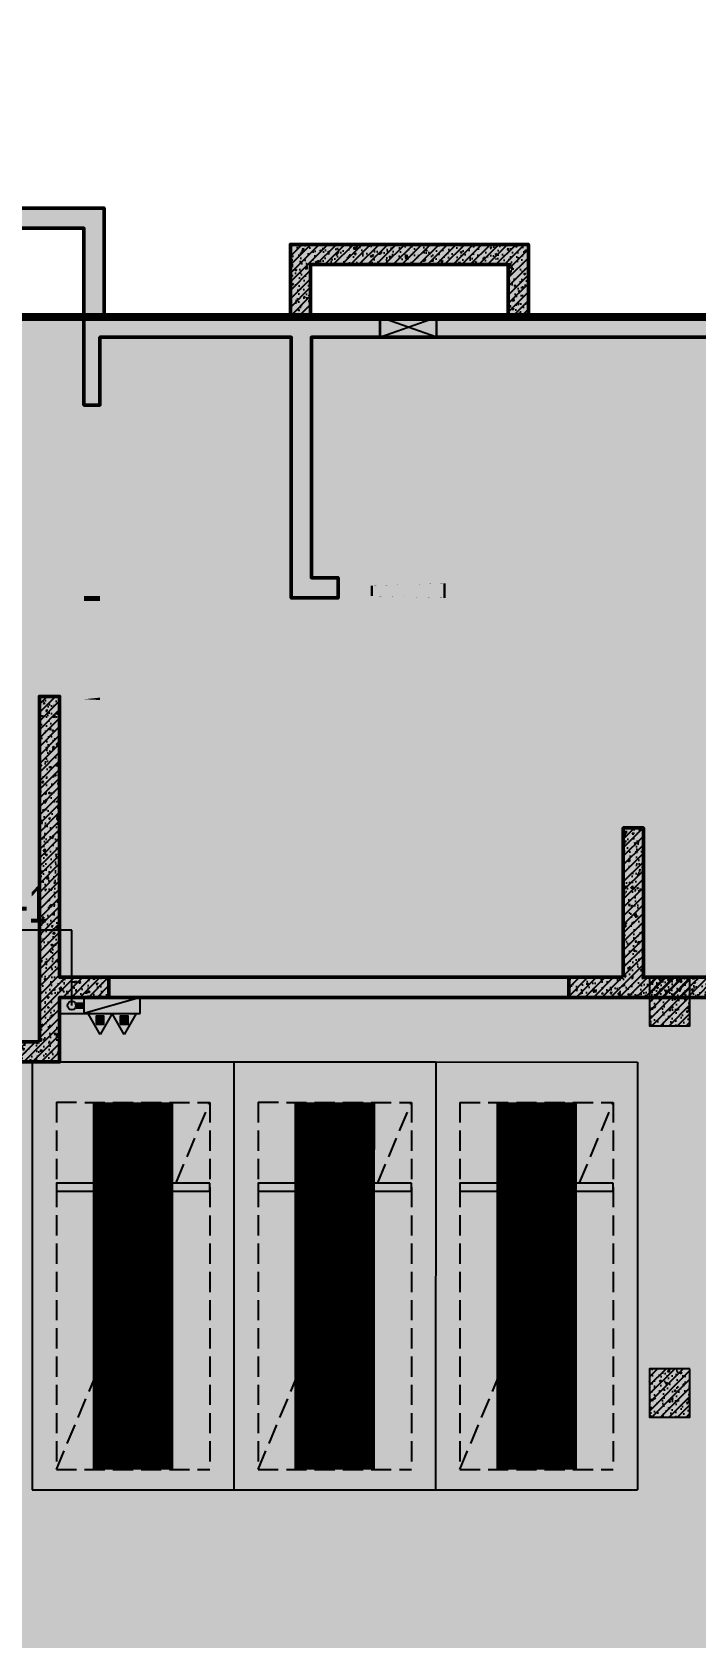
# Model space of a CAD drawing. Extents: x -1338203 to 1886333, y -530034 to 1031844.
# Drawn here: x 701105 to 709331, y -348782 to -328886 of the extents above; entities that cross this region are included whole.
import ezdxf

# ---------------------------------------------------------------- set-up
doc = ezdxf.new("R2010")
doc.units = 0
doc.header["$LTSCALE"] = 1000
doc.header["$MEASUREMENT"] = 0
doc.linetypes.add('A-001-平面B2$0$__DASH', pattern=[0.35, 0.25, -0.1])
for name, color, linetype in [('M13预留预埋-B2$0$0M-A-JGLD', 3, 'Continuous'), ('M13预留预埋-B2$0$0M-A-LD', 4, 'Continuous'), ('p-a-regular', 5, 'Continuous'), ('S-13-柱墙B2_B1$0$0S-CW-HATCH', 251, 'Continuous'), ('S-13-柱墙B2_B1$0$0S-CW-HATCH-UP', 251, 'Continuous'), ('S-13-柱墙B2_B1$0$0S-S-HOLE', 55, 'Continuous'), ('S001地下二墙柱$0$S001地下二墙柱$0$0S-CC-LINE', 52, 'Continuous'), ('S001地下二墙柱$0$S001地下二墙柱$0$0S-CW-HATCH', 251, 'Continuous'), ('S001地下二墙柱$0$S001地下二墙柱$0$0S-CW-HATCH-UP', 251, 'Continuous'), ('负二层消火栓$0$负二层消火栓$0$0P-ACC-FH', 7, 'Continuous'), ('负二层消火栓$0$负二层消火栓$0$0P-DIM-FH', 3, 'Continuous'), ('负二层消火栓$0$负二层消火栓$0$0P-PIPE-FH', 1, 'Continuous'), ('负二层消火栓$0$负二层消火栓$0$0P-VPIPE-FH', 1, 'Continuous'), ('负二层消火栓$0$负二层消火栓$1$0P-EQUIP-FH', 7, 'Continuous')]:
    doc.layers.add(name, color=color, linetype=linetype)
doc.layers.add('p-a-regular-narrow', color=7, linetype='Continuous', true_color=0x9600ff)
doc.layers.add('p-h-walkable', color=7, linetype='Continuous', lineweight=70, true_color=0xf0f0f0)
doc.layers.add('S-13-柱墙B2_B1$0$0S-CW-LINE', color=7, linetype='Continuous', lineweight=50)
doc.styles.add('负二层消火栓$0$负二层消火栓$0$AAD-S', font='aad-s.shx', dxfattribs={"width": 0.7, "bigfont": 'aad-hztxt.shx'})
pattern_1 = [(45, (668506.6057763244, -330656.8171705844), (-53.03300858899106, 53.03300858899107), []), (49.99999999999999, (668506.6057763244, -330656.8171705844), (215.178054780226, -18.82564049477853), [22.5, -247.5]), (355, (668506.6057763244, -330656.8171705844), (-41.6254000839, 225.6576401100035), [18, -198]), (100.4514, (668524.5372803244, -330658.3859725844), (173.5528145142065, 206.8318626182861), [19.122057, -210.3426336]), (46.18420000000002, (668506.6057763244, -330596.8171705844), (320.1723145876933, -49.65570429870542), [33.74999999999996, -371.2499999999997]), (96.6356, (668533.2867998243, -330600.9551626844), (280.398811664611, 292.2353612701325), [28.6830864, -315.5139]), (351.1842, (668506.6057763244, -330596.8171705844), (280.3985835400882, 292.2355802775974), [27, -297]), (21, (668536.6057763244, -330611.8171705844), (179.0721156355385, -120.7856671996016), [22.5, -247.5]), (326.0000000000001, (668536.6057763244, -330611.8171705844), (72.99459957647451, 217.5450135140559), [18, -198]), (71.4514, (668551.5284462245, -330621.8826523844), (252.066788574447, 96.75914901298572), [19.122057, -210.3426336]), (37.50000000000001, (668506.6057763244, -330656.8171705844), (3.647956595187201, 99.86815614939344), [0, -195.6, 0, -201, 0, -198.75]), (7.499999999999999, (668506.6057763244, -330656.8171705844), (78.92086123264458, 118.3235135647081), [0, -114.6, 0, -191.1, 0, -75.75]), (327.5, (668439.7057763245, -330656.8171705844), (160.1467308517227, -6.766461520313927), [0, -75, 0, -234, 0, -310.5]), (317.5, (668409.7057763245, -330656.8171705844), (174.9558508027159, 30.03149469969532), [0, -97.5, 0, -155.4, 0, -220.5])]
pattern_2 = [(45, (668506.6057763244, -330656.8171705844), (-53.03300858899106, 53.03300858899107), []), (49.99999999999999, (668506.6057763244, -330656.8171705844), (215.178054780226, -18.82564049477853), [22.5, -247.5]), (355, (668506.6057763244, -330656.8171705844), (-41.6254000839, 225.6576401100035), [18, -198]), (100.4514, (668524.5372803244, -330658.3859725844), (173.5528145142065, 206.8318626182861), [19.122057, -210.3426336]), (46.18420000000002, (668506.6057763244, -330596.8171705844), (320.1723145876933, -49.65570429870542), [33.74999999999997, -371.2499999999998]), (96.6356, (668533.2867998243, -330600.9551626844), (280.398811664611, 292.2353612701325), [28.6830864, -315.5139]), (351.1842, (668506.6057763244, -330596.8171705844), (280.3985835400882, 292.2355802775974), [27, -297]), (21, (668536.6057763244, -330611.8171705844), (179.0721156355385, -120.7856671996016), [22.5, -247.5]), (326.0000000000001, (668536.6057763244, -330611.8171705844), (72.99459957647451, 217.5450135140559), [18, -198]), (71.4514, (668551.5284462245, -330621.8826523844), (252.066788574447, 96.75914901298572), [19.122057, -210.3426336]), (37.50000000000001, (668506.6057763244, -330656.8171705844), (3.647956595187201, 99.86815614939344), [0, -195.6, 0, -201, 0, -198.75]), (7.499999999999999, (668506.6057763244, -330656.8171705844), (78.92086123264458, 118.3235135647081), [0, -114.6, 0, -191.1, 0, -75.75]), (327.5, (668439.7057763245, -330656.8171705844), (160.1467308517227, -6.766461520313927), [0, -75, 0, -234, 0, -310.5]), (317.5, (668409.7057763245, -330656.8171705844), (174.9558508027159, 30.03149469969532), [0, -97.5, 0, -155.4, 0, -220.5])]

# ---------------------------------------------------------------- blocks, each defined once
blk = doc.blocks.new('M13预留预埋-B2')
at = {"layer": 'M13预留预埋-B2$0$0M-A-JGLD'}
blk.add_lwpolyline([(36909.74854121846, -1760.000312419725, 0, 0, 0), (37609.74854122172, -1759.999689443503, 30, 30, 0), (37609.7482676279, -2009.999999066931, 0, 0, 0), (36909.74826741091, -2010.000000931672, 30, 30, 0), (36909.74826741091, -1759.99916451436, 30, 30, 0)], format="xyseb", dxfattribs=at)
at = {"layer": 'M13预留预埋-B2$0$0M-A-LD', "elevation": 2850000}
blk.add_lwpolyline([(37709.74826716818, -5240.000000146567, 0, 0, 0), (36809.74826716702, -5240.000000148197, 30, 30, 0), (36809.74826716667, -5060.000000148197, 0, 0, 0), (37709.74826709216, -5060.000000146567, 30, 30, 0), (37709.74826716818, -5240.000000146567, 30, 30, 0)], format="xyseb", dxfattribs=at)
at = {"layer": 'M13预留预埋-B2$0$0M-A-LD'}
for points in [[(33440.00000038289, -6490.000000144471, 0, 0, 0), (33440.00000038452, -5240.000000143424, 30, 30, 0), (33240.00000038452, -5240.000000143016, 0, 0, 0), (33240.00000038289, -6490.00000006851, 30, 30, 0), (33440.00000038289, -6490.000000144471, 30, 30, 0)], [(30909.99999798497, -7310.000000001164, 0, 0, 0), (32689.99999798613, -7309.999999999534, 30, 30, 0), (32689.99999798648, -7509.999999999534, 0, 0, 0), (30909.99999806099, -7510.000000001164, 30, 30, 0), (30909.99999798497, -7310.000000001164, 30, 30, 0)]]:
    blk.add_lwpolyline(points, format="xyseb", dxfattribs=at)
blk = doc.blocks.new('M001-预留预埋B2')
blk.add_blockref('M13预留预埋-B2', (-97858.76142314763, -167045.8904436589))
blk = doc.blocks.new('负二层消火栓$0$负二层消火栓$1$$TwtSys$00000546')
h = blk.add_hatch()
h.set_pattern_fill('ANSI31', color=256, scale=200, style=0)
h.set_pattern_definition([(45, (-38543.80223862439, -6670.830405693208), (-17.67766952966369, 17.67766952966369), [])])
h.paths.add_polyline_path([(-64.92232553117356, 173.7449990885525), (64.922325531159, 173.7449990885525), (64.922325531159, 43.90034802621994), (-64.92232553117356, 43.90034802621994)])
for points in [[(0, 343.6163707387423), (-198.3870041439732, 0), (198.3870041439732, 0)], [(-64.92232553117356, 173.7449990885525), (64.922325531159, 173.7449990885525), (64.922325531159, 43.90034802621994), (-64.92232553117356, 43.90034802621994)]]:
    blk.add_lwpolyline(points, close=True)
blk = doc.blocks.new('负二层消火栓$0$负二层消火栓$0$$TwtSys$00000434')
for p, q in [((-0.5, 0.5), (-0.5, -0.5)), ((-0.5, -0.5), (0.5, 0.5)), ((0.5, 0.5), (-0.5, 0.5)), ((0.5, -0.5), (0.5, 0.5)), ((-0.5, -0.5), (0.5, -0.5))]:
    blk.add_line(p, q)
blk.add_solid([(0.5, -0.5), (0.5, 0.5), (-0.5, -0.5)])
blk = doc.blocks.new('负二层消火栓')
at = {"layer": '负二层消火栓$0$负二层消火栓$0$0P-ACC-FH'}
blk.add_lwpolyline([(-63919.19881691004, -177435.8925326025), (-63919.19881691004, -177235.8925326025), (-64918.76737949427, -177235.8925326025), (-64918.76737949427, -177435.8925326025)], close=True, dxfattribs=at)
at = {"layer": '负二层消火栓$0$负二层消火栓$0$0P-DIM-FH'}
for p, q in [((-64769.19801697519, -176400.5752583204), (-66731.01149703667, -176400.5752583204)), ((-64769.19801697519, -177335.8914886669), (-64769.19801697519, -176400.5752583204))]:
    blk.add_line(p, q, dxfattribs=at)
at = {"layer": '负二层消火栓$0$负二层消火栓$0$0P-PIPE-FH', "linetype": 'Continuous', "const_width": 82.5}
blk.add_lwpolyline([(-64716.69801697519, -177335.891488667), (-64619.1988169098, -177335.8914886671)], dxfattribs=at)
at = {"layer": '负二层消火栓$0$负二层消火栓$0$0P-VPIPE-FH', "linetype": 'Continuous'}
blk.add_circle((-64769.19801697519, -177335.8914886669), 52.5, dxfattribs=at)
at = {"layer": '负二层消火栓$0$负二层消火栓$0$0P-ACC-FH', "xscale": -700, "yscale": -200, "zscale": 700}
blk.add_blockref('负二层消火栓$0$负二层消火栓$0$$TwtSys$00000434', (-64269.19881691004, -177335.8925326025), dxfattribs=at)
at = {"layer": '负二层消火栓$0$负二层消火栓$1$0P-EQUIP-FH', "xscale": -0.75, "yscale": 0.75, "zscale": 0.75, "rotation": 180}
for p in [(-64417.98913968087, -177435.8914538331, 799.9981982380976), (-64120.40863346483, -177435.8914538331, 799.9981982380976)]:
    blk.add_blockref('负二层消火栓$0$负二层消火栓$1$$TwtSys$00000546', p, dxfattribs=at)
at = {"layer": '负二层消火栓$0$负二层消火栓$0$0P-DIM-FH', "color": 7, "style": '负二层消火栓$0$负二层消火栓$0$AAD-S', "width": 0.7}
blk.add_text('9-XHL-1', height=450, dxfattribs=at).set_placement((-66641.01149703667, -176310.5752583204))

msp = doc.modelspace()

# ---------------------------------------------------------------- hatches: boundary and pattern name
at = {"layer": 'p-h-walkable', "ltscale": 0.002}
h = msp.add_hatch(color=256, dxfattribs=at)
h.dxf.hatch_style = 1
h.paths.add_polyline_path([(728556.4094088443, -320761.2911765109), (728556.3547588947, -348211.5017243018), (746356.3484443948, -348211.5017242723), (750916.3484443898, -338175.0097184044), (842896.3491870692, -338175.0097184044), (843211.3492125742, -349155.0095694998), (839116.3492611168, -349155.0095695712), (839116.3492611168, -377051.4870058745), (864906.3547584309, -377051.4870058745), (864906.3547584309, -390806.5711709709), (875856.3484613771, -395571.4871842109), (875856.348461363, -404751.4874804067), (834560.3103806074, -404751.4874803963), (839142.6757868899, -442064.2876435285), (869465.2134576387, -438340.3927054469), (871163.1928136485, -452166.5193397896), (873704.0511599232, -451854.4778597266), (877328.6078072718, -464960.3959546241), (761875.9874196091, -479139.0716770189), (761132.9487910755, -468418.2650628918), (764950.6384080613, -465209.0494699521), (763252.8257613134, -451384.280298188), (799242.4407485438, -446964.4145689445), (793807.3212043041, -404751.4870716078), (750756.3491663808, -404751.4872862076), (751556.349166161, -388854.9743852809), (648066.6070076446, -388604.4137855553), (648066.5844366426, -380374.4093295055), (641016.6027933541, -380374.4093186745), (641512.3361103976, -365348.1631979565), (660006.5996086108, -364574.4137855692), (660306.599609829, -340846.8171705838), (656406.6057762853, -340846.8171707173), (656406.6057762853, -336396.8171708743), (656656.3547443041, -340532.365631887), (656406.3547442622, -332417.3777717449), (712156.3557747989, -332417.3777717449), (712080.9374175866, -320761.2911765098)])
at = {"layer": 'S-13-柱墙B2_B1$0$0S-CW-HATCH'}
h = msp.add_hatch(color=256, dxfattribs=at)
h.dxf.hatch_style = 1
h.paths.add_polyline_path([(656656.6057766951, -339996.866652143), (656406.6057766689, -339996.866652143), (656406.6057762853, -340846.8171705838), (660806.6057762853, -340846.8171705838), (660806.6057762853, -340596.8171705838), (660131.6057762853, -340596.8171705838), (660131.6057762853, -338746.8171705838), (659881.6057762853, -338746.8171705838), (659881.6057762853, -340596.8171705838), (656656.6057763281, -340596.8171705838)])
h.paths.add_polyline_path([(706116.3540439528, -332416.8171705838), (706116.3540439528, -332666.8171705838), (711906.6057762853, -332666.8171705838), (711906.6057762853, -335646.8171705838), (711556.6057762853, -335646.8171705838), (711556.6057762853, -335896.8171705838), (711906.6057762853, -335896.8171705838), (711906.6057762853, -340846.8171705838), (712156.6057762853, -340846.8171705838), (712156.6057762853, -332416.8171705838)])
h.paths.add_polyline_path([(696566.6057762848, -332556.8171936508), (696366.6057762847, -332556.8171936508), (696366.6057762853, -333156.8171705838), (697346.6057762853, -333156.8171705838), (697346.6057762853, -332956.8171705838), (696566.6057762853, -332956.8171705838)], flags=17)
h.paths.add_polyline_path([(696366.6057762839, -331756.8171477571), (696566.605776284, -331756.8171477571), (696566.6057762834, -331246.8171708637), (697146.6057763891, -331246.8171705992), (697146.6057764196, -330746.8171703192), (697346.6057863329, -330746.8171703192), (697346.6057863329, -330496.8171710657), (697146.6057763905, -330496.8171710657), (697146.6057765111, -329246.8171704532), (699966.6057764059, -329246.8171708508), (699966.6057762858, -334096.8171707169), (700166.6057762858, -334096.8171707169), (700166.6057762858, -331316.8171707169), (701746.6057762853, -331316.8171705838), (701746.6057762853, -333506.8171705838), (701946.6057762853, -333506.8171705838), (701946.6057762853, -332666.8171705838), (704316.6057762853, -332666.8171705838), (704316.6057762853, -335896.8171705838), (704896.605787687, -335896.817170065), (704896.605787687, -335646.817170065), (704566.6057762853, -335646.8171705838), (704566.6057762853, -332666.8171705838), (705416.3540437358, -332666.8171705838), (705416.3540437358, -332416.8171705838), (701996.6057762853, -332416.8171705838), (701996.6057762853, -331066.8171705838), (700216.6057762858, -331066.817170718), (700216.6057764059, -328996.8171708519), (696896.6057765111, -328996.8171704532), (696896.6057763891, -330996.8171705992), (694516.6057762834, -330996.8171708637), (694516.6057762853, -332416.8171705838), (683357.0984527447, -332416.8171705838), (683357.0984527447, -332666.8171705838), (683956.6057762853, -332666.8171705838), (683956.6057762853, -335646.8171705838), (683606.6057762853, -335646.8171705838), (683606.6057762853, -335896.8171705838), (684206.6057762853, -335896.8171705838), (684206.6057762853, -332666.8171705838), (684356.6057762853, -332666.8171705838), (684356.6057762853, -335896.8171705838), (684956.6057762853, -335896.8171705838), (684956.6057762853, -335646.8171705838), (684606.6057762853, -335646.8171705838), (684606.6057762853, -332666.8171705838), (691946.6057762853, -332666.8171705838), (691946.6057762853, -335646.8171705838), (691616.6057743402, -335646.8171705838), (691616.6057743402, -335896.8171705838), (692196.6057762853, -335896.8171705838), (692196.6057762853, -332666.8171705838), (694566.6057762853, -332666.8171705838), (694566.6057762853, -333506.8171705838), (694766.6057762853, -333506.8171705838), (694766.6057762834, -331246.8171708637), (696366.6057762834, -331246.8171708637)])
h.paths.add_polyline_path([(671996.6057762853, -331756.8171705844), (672196.6057762853, -331756.8171705844), (672196.6057762853, -331246.8171708637), (673796.6057762853, -331246.8171708637), (673796.6057762853, -333506.8171705838), (673996.6057762853, -333506.8171705838), (673996.6057762853, -332666.8171705838), (676366.6057762853, -332666.8171705838), (676366.6057762853, -335896.8171705838), (676946.6057762918, -335896.8171701842), (676946.6057762918, -335646.8171701842), (676616.6057762853, -335646.8171705838), (676616.6057762853, -332666.8171705838), (682557.0984525277, -332666.8171705838), (682557.0984525277, -332416.8171705838), (674046.6057762853, -332416.8171705838), (674046.6057762853, -330996.8171708637), (671666.6057762383, -330996.8171708637), (671666.6057762383, -328996.8171707187), (668346.6057762858, -328996.8171708518), (668346.6057762858, -331066.8171707169), (666566.6057762853, -331066.8171705838), (666566.6057762853, -332416.8171705838), (656406.6057762853, -332416.8171705838), (656406.6057861161, -338896.8665676999), (656656.6057861359, -338896.8665676999), (656656.6057762853, -335896.8171705838), (657006.6057762853, -335896.8171705838), (657006.6057762853, -335646.8171705838), (656656.6057762853, -335646.8171705838), (656656.6057762853, -332666.8171705838), (663996.6057762853, -332666.8171705838), (663996.6057762853, -335646.8171705838), (663666.6057763239, -335646.8171705838), (663666.6057763239, -335896.8171705838), (664246.6057762853, -335896.8171705838), (664246.6057762853, -332666.8171705838), (666616.6057762853, -332666.8171705838), (666616.6057762853, -333506.8171705838), (666816.6057762853, -333506.8171705838), (666816.6057762853, -331316.8171705838), (668396.6057762858, -331316.8171707169), (668396.6057762858, -334096.8171707169), (668596.6057762858, -334096.8171707169), (668596.6057762858, -329246.8171708518), (671416.6057762369, -329246.8171707187), (671416.6057762369, -330496.8171707169), (671216.6057762627, -330496.8171707169), (671216.6057762627, -330746.8171703192), (671416.6057762369, -330746.8171703192), (671416.6057762369, -331246.8171708637), (671996.6057762853, -331246.8171708637)])
h.paths.add_polyline_path([(672196.6057762853, -332556.8171936349), (671996.6057762853, -332556.8171936349), (671996.6057762853, -332956.8171705838), (671216.6057762853, -332956.8171705838), (671216.6057762853, -333156.8171705838), (672196.6057762853, -333156.8171705838)], flags=17)
h = msp.add_hatch(color=256, dxfattribs=at)
h.dxf.hatch_style = 1
h.paths.add_polyline_path([(704556.6057762092, -332416.8171704645), (704556.605776211, -331766.8171708627), (707006.6057763244, -331766.8171708648), (707006.605776323, -332416.8171704644), (707256.605776323, -332416.8171704644), (707256.6057763253, -331516.8171708651), (704306.6057762145, -331516.8171708636), (704306.6057762047, -332416.817170463)])
h = msp.add_hatch(color=256, dxfattribs=at)
h.dxf.hatch_style = 1
h.paths.add_polyline_path([(701196.6057762853, -341396.8171705838), (700856.6057762853, -341396.8171705838), (700856.6057762853, -341646.8171705838), (701446.6057762853, -341646.8171705838), (701446.6057762853, -340846.8171705838), (702056.6057742764, -340846.8171705817), (702056.6057742764, -340596.8171705817), (701446.6057762853, -340596.8171705838), (701446.6057762853, -337116.8171705838), (701196.6057762853, -337116.8171705838)])
h = msp.add_hatch(color=256, dxfattribs=at)
h.dxf.hatch_style = 1
h.paths.add_polyline_path([(708431.6057762853, -340596.8171705838), (707756.6057762853, -340596.8171705838), (707756.6057762853, -340846.8171705838), (709546.6057762853, -340846.8171705838), (709546.6057762853, -340596.8171705838), (708681.6057762853, -340596.8171705838), (708681.6057762853, -338746.8171705838), (708431.6057762853, -338746.8171705838)])
h = msp.add_hatch(color=256, dxfattribs=at)
h.dxf.hatch_style = 1
h.paths.add_polyline_path([(702056.6057742764, -340596.8171705817), (707756.6057762853, -340596.8171705817), (707756.6057762853, -340846.8171705838), (702056.6057742764, -340846.8171705838)])
at = {"layer": 'S-13-柱墙B2_B1$0$0S-CW-HATCH-UP'}
h = msp.add_hatch(dxfattribs=at)
h.set_pattern_fill('钢筋混凝土', color=256, scale=30)
h.set_pattern_definition(pattern_2)
h.paths.add_polyline_path([(656656.6057763344, -339996.866652143), (656406.6057763081, -339996.866652143), (656406.6057762853, -340846.8171705838), (660806.6057762853, -340846.8171705838), (660806.6057762853, -340596.8171705838), (660131.6057762853, -340596.8171705838), (660131.6057762853, -338746.8171705838), (659881.6057762853, -338746.8171705838), (659881.6057762853, -340596.8171705838), (656656.6057763281, -340596.8171705838)])
h.paths.add_polyline_path([(706116.3540439528, -332416.8171705838), (706116.3540439528, -332666.8171705838), (711906.6057762853, -332666.8171705838), (711906.6057762853, -335646.8171705838), (711556.6057762853, -335646.8171705838), (711556.6057762853, -335896.8171705838), (711906.6057762853, -335896.8171705838), (711906.6057762853, -340846.8171705838), (712156.6057762853, -340846.8171705838), (712156.6057762853, -332416.8171705838)])
h.paths.add_polyline_path([(696566.6057762848, -332556.8171936508), (696366.6057762847, -332556.8171936508), (696366.6057762853, -333156.8171705838), (697346.6057762853, -333156.8171705838), (697346.6057762853, -332956.8171705838), (696566.6057762853, -332956.8171705838)], flags=17)
h.paths.add_polyline_path([(696366.6057762839, -331756.8171477571), (696566.605776284, -331756.8171477571), (696566.6057762834, -331246.8171708637), (697146.6057763891, -331246.8171705992), (697146.6057764196, -330746.8171703192), (697346.6057863329, -330746.8171703192), (697346.6057863329, -330496.8171710657), (697146.6057763905, -330496.8171710657), (697146.6057765111, -329246.8171704532), (699966.6057764059, -329246.8171708513), (699966.6057762858, -334096.8171707174), (700166.6057762858, -334096.8171707169), (700166.6057762858, -331316.8171707169), (701746.6057762853, -331316.8171705838), (701746.6057762853, -333506.8171705838), (701946.6057762853, -333506.8171705838), (701946.6057762853, -332666.8171705838), (704316.6057762853, -332666.8171705838), (704316.6057762853, -335896.8171705838), (704896.605787687, -335896.817170065), (704896.605787687, -335646.817170065), (704566.6057762853, -335646.8171705838), (704566.6057762853, -332666.8171705838), (705416.3540437358, -332666.8171705838), (705416.3540437358, -332416.8171705838), (701996.6057762853, -332416.8171705838), (701996.6057762853, -331066.8171705838), (700216.6057762858, -331066.8171707169), (700216.6057764059, -328996.8171708508), (696896.6057765111, -328996.8171704532), (696896.6057763891, -330996.8171705992), (694516.6057762834, -330996.8171708637), (694516.6057762853, -332416.8171705838), (683357.0984527447, -332416.8171705838), (683357.0984527447, -332666.8171705838), (683956.6057762853, -332666.8171705838), (683956.6057762853, -335646.8171705838), (683606.6057762853, -335646.8171705838), (683606.6057762853, -335896.8171705838), (684206.6057762853, -335896.8171705838), (684206.6057762853, -332666.8171705838), (684356.6057762853, -332666.8171705838), (684356.6057762853, -335896.8171705838), (684956.6057762853, -335896.8171705838), (684956.6057762853, -335646.8171705838), (684606.6057762853, -335646.8171705838), (684606.6057762853, -332666.8171705838), (691946.6057762853, -332666.8171705838), (691946.6057762853, -335646.8171705838), (691616.6057743402, -335646.8171705838), (691616.6057743402, -335896.8171705838), (692196.6057762853, -335896.8171705838), (692196.6057762853, -332666.8171705838), (694566.6057762853, -332666.8171705838), (694566.6057762853, -333506.8171705838), (694766.6057762853, -333506.8171705838), (694766.6057762834, -331246.8171708637), (696366.6057762834, -331246.8171708637)])
h.paths.add_polyline_path([(671996.6057762853, -331756.8171705844), (672196.6057762853, -331756.8171705844), (672196.6057762853, -331246.8171708637), (673796.6057762853, -331246.8171708637), (673796.6057762853, -333506.8171705838), (673996.6057762853, -333506.8171705838), (673996.6057762853, -332666.8171705838), (676366.6057762853, -332666.8171705838), (676366.6057762853, -335896.8171705838), (676946.6057762918, -335896.8171701842), (676946.6057762918, -335646.8171701842), (676616.6057762853, -335646.8171705838), (676616.6057762853, -332666.8171705838), (682557.0984525277, -332666.8171705838), (682557.0984525277, -332416.8171705838), (674046.6057762853, -332416.8171705838), (674046.6057762853, -330996.8171708637), (671666.6057762383, -330996.8171708637), (671666.6057762383, -328996.8171707187), (668346.6057762858, -328996.8171708518), (668346.6057762858, -331066.8171707169), (666566.6057762853, -331066.8171705838), (666566.6057762853, -332416.8171705838), (656406.6057762853, -332416.8171705838), (656406.6057763114, -338896.8665676999), (656656.6057763312, -338896.8665676999), (656656.6057762853, -335896.8171705838), (657006.6057762853, -335896.8171705838), (657006.6057762853, -335646.8171705838), (656656.6057762853, -335646.8171705838), (656656.6057762853, -332666.8171705838), (663996.6057762853, -332666.8171705838), (663996.6057762853, -335646.8171705838), (663666.6057763239, -335646.8171705838), (663666.6057763239, -335896.8171705838), (664246.6057762853, -335896.8171705838), (664246.6057762853, -332666.8171705838), (666616.6057762853, -332666.8171705838), (666616.6057762853, -333506.8171705838), (666816.6057762853, -333506.8171705838), (666816.6057762853, -331316.8171705838), (668396.6057762858, -331316.8171707169), (668396.6057762858, -334096.8171707169), (668596.6057762858, -334096.8171707169), (668596.6057762858, -329246.8171708518), (671416.6057762369, -329246.8171707187), (671416.6057762369, -330496.8171707169), (671216.6057762627, -330496.8171707169), (671216.6057762627, -330746.8171703192), (671416.6057762369, -330746.8171703192), (671416.6057762369, -331246.8171708637), (671996.6057762853, -331246.8171708637)])
h.paths.add_polyline_path([(672196.6057762853, -332556.8171936349), (671996.6057762853, -332556.8171936349), (671996.6057762853, -332956.8171705838), (671216.6057762853, -332956.8171705838), (671216.6057762853, -333156.8171705838), (672196.6057762853, -333156.8171705838)], flags=17)
h = msp.add_hatch(dxfattribs=at)
h.set_pattern_fill('钢筋混凝土', color=256, scale=30)
h.set_pattern_definition(pattern_2)
h.paths.add_polyline_path([(704556.6057762092, -332416.8171704645), (704556.605776211, -331766.8171708627), (707006.6057763244, -331766.8171708648), (707006.605776323, -332416.8171704644), (707256.605776323, -332416.8171704644), (707256.6057763253, -331516.8171708651), (704306.6057762145, -331516.8171708636), (704306.6057762047, -332416.817170463)])
h = msp.add_hatch(dxfattribs=at)
h.set_pattern_fill('钢筋混凝土', color=256, scale=30)
h.set_pattern_definition(pattern_1)
h.paths.add_polyline_path([(701196.6057762853, -341396.8171705838), (700856.6057762853, -341396.8171705838), (700856.6057762853, -341646.8171705838), (701446.6057762853, -341646.8171705838), (701446.6057762853, -340846.8171705838), (702056.6057742764, -340846.8171705817), (702056.6057742764, -340596.8171705817), (701446.6057762853, -340596.8171705838), (701446.6057762853, -337116.8171705838), (701196.6057762853, -337116.8171705838)])
h = msp.add_hatch(dxfattribs=at)
h.set_pattern_fill('钢筋混凝土', color=256, scale=30)
h.set_pattern_definition(pattern_1)
h.paths.add_polyline_path([(708431.6057762853, -340596.8171705838), (707756.6057762853, -340596.8171705838), (707756.6057762853, -340846.8171705838), (709546.6057762853, -340846.8171705838), (709546.6057762853, -340596.8171705838), (708681.6057762853, -340596.8171705838), (708681.6057762853, -338746.8171705838), (708431.6057762853, -338746.8171705838)])
h = msp.add_hatch(dxfattribs=at)
h.set_pattern_fill('钢筋混凝土', color=256, scale=30)
h.set_pattern_definition(pattern_1)
h.paths.add_polyline_path([(702056.6057742764, -340596.8171705817), (707756.6057762853, -340596.8171705817), (707756.6057762853, -340846.8171705838), (702056.6057742764, -340846.8171705838)])
at = {"layer": 'S001地下二墙柱$0$S001地下二墙柱$0$0S-CW-HATCH'}
h = msp.add_hatch(color=256, dxfattribs=at)
h.dxf.hatch_style = 1
h.paths.add_polyline_path([(709256.6057896963, -340596.8171702596), (708756.6057896963, -340596.8171702596), (708756.6057896963, -341196.8171702596), (709256.6057896963, -341196.8171702596)])
h = msp.add_hatch(color=256, dxfattribs=at)
h.dxf.hatch_style = 1
h.paths.add_polyline_path([(709256.6057896963, -345446.8171684332), (708756.6057896963, -345446.8171684332), (708756.6057896963, -346046.8171684332), (709256.6057896963, -346046.8171684332)])
at = {"layer": 'S001地下二墙柱$0$S001地下二墙柱$0$0S-CW-HATCH-UP'}
h = msp.add_hatch(dxfattribs=at)
h.set_pattern_fill('钢筋混凝土', color=256, scale=30)
h.set_pattern_definition([(45, (741567.3383922088, -331645.0902095857), (-53.03300858899106, 53.03300858899107), []), (49.99999999999999, (741567.3383922088, -331645.0902095857), (215.178054780226, -18.82564049477853), [22.5, -247.5]), (355, (741567.3383922088, -331645.0902095857), (-41.6254000839, 225.6576401100035), [18, -198]), (100.4514, (741585.2698962088, -331646.6590115857), (173.5528145142065, 206.8318626182861), [19.122057, -210.3426336]), (46.18420000000002, (741567.3383922088, -331585.0902095857), (320.1723145876933, -49.65570429870542), [33.74999999999802, -371.2499999999842]), (96.6356, (741594.0194157097, -331589.2282016856), (280.398811664611, 292.2353612701325), [28.6830864, -315.5139]), (351.1842, (741567.3383922088, -331585.0902095857), (280.3985835400882, 292.2355802775974), [27, -297]), (21, (741597.3383922088, -331600.0902095857), (179.0721156355385, -120.7856671996016), [22.5, -247.5]), (326.0000000000001, (741597.3383922088, -331600.0902095857), (72.99459957647451, 217.5450135140559), [18, -198]), (71.4514, (741612.2610621075, -331610.1556913857), (252.066788574447, 96.75914901298572), [19.122057, -210.3426336]), (37.50000000000001, (741567.3383922088, -331645.0902095857), (3.647956595187201, 99.86815614939344), [0, -195.6, 0, -201, 0, -198.75]), (7.499999999999999, (741567.3383922088, -331645.0902095857), (78.92086123264458, 118.3235135647081), [0, -114.6, 0, -191.1, 0, -75.75]), (327.5, (741500.4383922084, -331645.0902095857), (160.1467308517227, -6.766461520313927), [0, -75, 0, -234, 0, -310.5]), (317.5, (741470.4383922084, -331645.0902095857), (174.9558508027159, 30.03149469969532), [0, -97.5, 0, -155.4, 0, -220.5])])
h.paths.add_polyline_path([(709256.6057896963, -340596.8171702596), (708756.6057896963, -340596.8171702596), (708756.6057896963, -341196.8171702596), (709256.6057896963, -341196.8171702596)])
h = msp.add_hatch(dxfattribs=at)
h.set_pattern_fill('钢筋混凝土', color=256, scale=30)
h.set_pattern_definition([(45, (741567.3383922088, -336495.0902077592), (-53.03300858899106, 53.03300858899107), []), (49.99999999999999, (741567.3383922088, -336495.0902077592), (215.178054780226, -18.82564049477853), [22.5, -247.5]), (355, (741567.3383922088, -336495.0902077592), (-41.6254000839, 225.6576401100035), [18, -198]), (100.4514, (741585.2698962088, -336496.6590097593), (173.5528145142065, 206.8318626182861), [19.122057, -210.3426336]), (46.18420000000002, (741567.3383922088, -336435.0902077592), (320.1723145876933, -49.65570429870542), [33.74999999999803, -371.2499999999843]), (96.6356, (741594.0194157097, -336439.2281998592), (280.398811664611, 292.2353612701325), [28.6830864, -315.5139]), (351.1842, (741567.3383922088, -336435.0902077592), (280.3985835400882, 292.2355802775974), [27, -297]), (21, (741597.3383922088, -336450.0902077592), (179.0721156355385, -120.7856671996016), [22.5, -247.5]), (326.0000000000001, (741597.3383922088, -336450.0902077592), (72.99459957647451, 217.5450135140559), [18, -198]), (71.4514, (741612.2610621075, -336460.1556895592), (252.066788574447, 96.75914901298572), [19.122057, -210.3426336]), (37.50000000000001, (741567.3383922088, -336495.0902077592), (3.647956595187201, 99.86815614939344), [0, -195.6, 0, -201, 0, -198.75]), (7.499999999999999, (741567.3383922088, -336495.0902077592), (78.92086123264458, 118.3235135647081), [0, -114.6, 0, -191.1, 0, -75.75]), (327.5, (741500.4383922084, -336495.0902077592), (160.1467308517227, -6.766461520313927), [0, -75, 0, -234, 0, -310.5]), (317.5, (741470.4383922084, -336495.0902077592), (174.9558508027159, 30.03149469969532), [0, -97.5, 0, -155.4, 0, -220.5])])
h.paths.add_polyline_path([(709256.6057896963, -345446.8171684332), (708756.6057896963, -345446.8171684332), (708756.6057896963, -346046.8171684332), (709256.6057896963, -346046.8171684332)])

# ---------------------------------------------------------------- linework, layer by layer
for p, q in [((701106.8644482231, -341646.5190870845), (701106.3605864114, -346946.5190631615)), ((701106.8644482231, -341646.5190870845), (703606.8644373656, -341646.7567612536)), ((703606.8644482229, -341646.5190870845), (703606.3605864112, -346946.5190631615)), ((703606.8644373656, -341646.7567612536), (703606.3605750772, -346946.7567372709)), ((703606.8644482229, -341646.5190870845), (706106.8644373653, -341646.7567612536)), ((706106.8644453333, -341646.6392177627), (706106.3605835215, -346946.6391938398)), ((706106.8644373653, -341646.7567612536), (706106.360575077, -346946.7567372709)), ((706106.8644453333, -341646.6392177627), (708606.8644344757, -341646.8768919319)), ((708606.8644344757, -341646.8768919319), (708606.3605721873, -346946.8768679492)), ((701106.3605864114, -346946.5190631615), (703606.3605750772, -346946.7567372709)), ((703606.3605864112, -346946.5190631615), (706106.360575077, -346946.7567372709)), ((706106.3605835215, -346946.6391938398), (708606.3605721873, -346946.8768679492))]:
    msp.add_line(p, q)
at = {"linetype": 'A-001-平面B2$0$__DASH'}
for p, q in [((701406.8169197039, -342146.547605719), (701406.3843527222, -346696.5475851714)), ((701406.8169197039, -342146.547605719), (703306.8169108799, -342146.7282380993)), ((703306.8169108799, -342146.7282380993), (703306.3843438982, -346696.7282174921)), ((703906.8169197036, -342146.547605719), (703906.384352722, -346696.5475851714)), ((703906.8169197036, -342146.547605719), (705806.8169108797, -342146.7282380993)), ((705806.8169108797, -342146.7282380993), (705806.3843438979, -346696.7282174921)), ((706406.816916814, -342146.6677363972), (706406.3843498323, -346696.6677158497)), ((706406.816916814, -342146.6677363972), (708306.81690799, -342146.8483687776)), ((708306.81690799, -342146.8483687776), (708306.3843410083, -346696.8483481704)), ((701406.3843527222, -346696.5475851714), (703306.3843438982, -346696.7282174921)), ((703906.384352722, -346696.5475851714), (705806.3843438979, -346696.7282174921)), ((706406.3843498323, -346696.6677158497), (708306.3843410083, -346696.8483481704))]:
    msp.add_line(p, q, dxfattribs=at)
for points in [[(701406.3843527222, -346696.5475851714), (703306.8169108799, -342146.7282380993)], [(703906.384352722, -346696.5475851714), (705806.8169108797, -342146.7282380993)], [(706406.3843498323, -346696.6677158497), (708306.81690799, -342146.8483687776)]]:
    msp.add_lwpolyline(points, dxfattribs=at)
for points in [[(703306.7218410932, -343146.7282335775), (701406.7218499171, -343146.5476011971), (701406.7123430815, -343246.5476007389), (703306.7123342576, -343246.7282331194)], [(705806.7218410929, -343146.7282335775), (703906.7218499169, -343146.5476011971), (703906.7123430812, -343246.5476007389), (705806.7123342573, -343246.7282331194)], [(708306.7218382033, -343146.8483642558), (706406.7218470272, -343146.6677318754), (706406.7123401916, -343246.6677314172), (708306.7123313677, -343246.8483637976)]]:
    msp.add_lwpolyline(points, close=True)
at = {"layer": 'p-a-regular', "ltscale": 0.002, "const_width": 999.9999999999999}
for points in [[(702356.3843483103, -346696.6379013318), (702356.8169152921, -342146.6379219091)], [(707356.3843454204, -346696.7580320101), (707356.8169124022, -342146.7580525874)]]:
    msp.add_lwpolyline(points, dxfattribs=at)
at = {"layer": 'p-a-regular-narrow', "ltscale": 0.002, "const_width": 999.9999999999999}
msp.add_lwpolyline([(704856.3843483101, -346696.6379013318), (704856.8169152918, -342146.6379219091)], dxfattribs=at)
at = {"layer": 'p-h-walkable', "ltscale": 0.002, "const_width": 100, "elevation": -83050.00000000013}
msp.add_lwpolyline([(751556.349166161, -388854.9743852809), (648066.6070076446, -388604.4137855553), (648066.5844366426, -380374.4093295055), (641016.6027933541, -380374.4093186745), (641512.3361103976, -365348.1631979565), (660006.5996086108, -364574.4137855692), (660306.599609829, -340846.8171705838), (656406.6057762853, -340846.8171707173), (656406.6057762853, -336396.8171708743), (656656.3547443041, -340532.365631887), (656406.3547442622, -332417.3777717449), (712156.3557747989, -332417.3777717449), (712080.9374175866, -320761.2911765098), (728556.4094088443, -320761.2911765109), (728556.3547588947, -348211.5017243018), (746356.3484443948, -348211.5017242723)], dxfattribs=at)
at = {"layer": 'S-13-柱墙B2_B1$0$0S-CW-LINE'}
for points in [[(700166.6057762858, -331316.8171707169), (701746.6057762853, -331316.8171705838), (701746.6057762853, -333506.8171705838), (701946.6057762853, -333506.8171705838), (701946.6057762853, -332666.8171705838), (704316.6057762853, -332666.8171705838), (704316.6057762853, -335896.8171705838), (704896.605787687, -335896.817170065), (704896.605787687, -335646.817170065), (704566.6057762853, -335646.8171705838), (704566.6057762853, -332666.8171705838), (711906.6057762853, -332666.8171705838), (711906.6057762853, -335646.8171705838), (711556.6057762853, -335646.8171705838), (711556.6057762853, -335896.8171705838), (711906.6057762853, -335896.8171705838), (711906.6057762853, -340846.8171705838), (712156.6057762853, -340846.8171705838), (712156.6057762853, -332416.8171705838), (701996.6057762853, -332416.8171705838), (701996.6057762853, -331066.8171705838), (700216.6057762858, -331066.8171707169)], [(704556.6057762092, -332416.8171704645), (704556.605776211, -331766.8171708627), (707006.6057763244, -331766.8171708648), (707006.605776323, -332416.8171704644), (707256.605776323, -332416.8171704644), (707256.6057763253, -331516.8171708651), (704306.6057762145, -331516.8171708636), (704306.6057762047, -332416.817170463), (704556.6057762092, -332416.8171704645)]]:
    msp.add_lwpolyline(points, dxfattribs=at)
for points in [[(701196.6057762853, -341396.8171705838), (700856.6057762853, -341396.8171705838), (700856.6057762853, -341646.8171705838), (701446.6057762853, -341646.8171705838), (701446.6057762853, -340846.8171705838), (702056.6057742764, -340846.8171705817), (702056.6057742764, -340596.8171705817), (701446.6057762853, -340596.8171705838), (701446.6057762853, -337116.8171705838), (701196.6057762853, -337116.8171705838)], [(708431.6057762853, -340596.8171705838), (707756.6057762853, -340596.8171705838), (707756.6057762853, -340846.8171705838), (709546.6057762853, -340846.8171705838), (709546.6057762853, -340596.8171705838), (708681.6057762853, -340596.8171705838), (708681.6057762853, -338746.8171705838), (708431.6057762853, -338746.8171705838)], [(702056.6057742764, -340596.8171705817), (707756.6057762853, -340596.8171705817), (707756.6057762853, -340846.8171705838), (702056.6057742764, -340846.8171705838)]]:
    msp.add_lwpolyline(points, close=True, dxfattribs=at)
at = {"layer": 'S-13-柱墙B2_B1$0$0S-S-HOLE'}
for p, q in [((705416.3540437358, -332666.8171705838), (706116.3540439528, -332416.8163350988)), ((706116.3540439528, -332666.8171705838), (705416.3540437358, -332416.8171705838))]:
    msp.add_line(p, q, dxfattribs=at)
msp.add_lwpolyline([(705416.3540437358, -332416.8163350988), (706116.3540439528, -332416.8163350988), (706116.3540439528, -332666.8171705838), (705416.3540437358, -332666.8171705838)], close=True, dxfattribs=at)
at = {"layer": 'S001地下二墙柱$0$S001地下二墙柱$0$0S-CC-LINE', "color": 1}
for points in [[(709256.6057896963, -340596.8171702596), (708756.6057896963, -340596.8171702596), (708756.6057896963, -341196.8171702596), (709256.6057896963, -341196.8171702596)], [(709256.6057896963, -345446.8171684332), (708756.6057896963, -345446.8171684332), (708756.6057896963, -346046.8171684332), (709256.6057896963, -346046.8171684332)]]:
    msp.add_lwpolyline(points, close=True, dxfattribs=at)

# ---------------------------------------------------------------- block references
at = {"ltscale": 0.002}
for name, p in [('M001-预留预埋B2', (766365.3666062295, -163610.9262234796)), ('负二层消火栓', (766365.3667022258, -163610.9265942949))]:
    msp.add_blockref(name, p, dxfattribs=at)
at = {"color": 0, "ltscale": 0.002}
msp.add_blockref('M001-预留预埋B2', (766365.3667022258, -163610.9266348326), dxfattribs=at)

doc.saveas('drawing.dxf')
